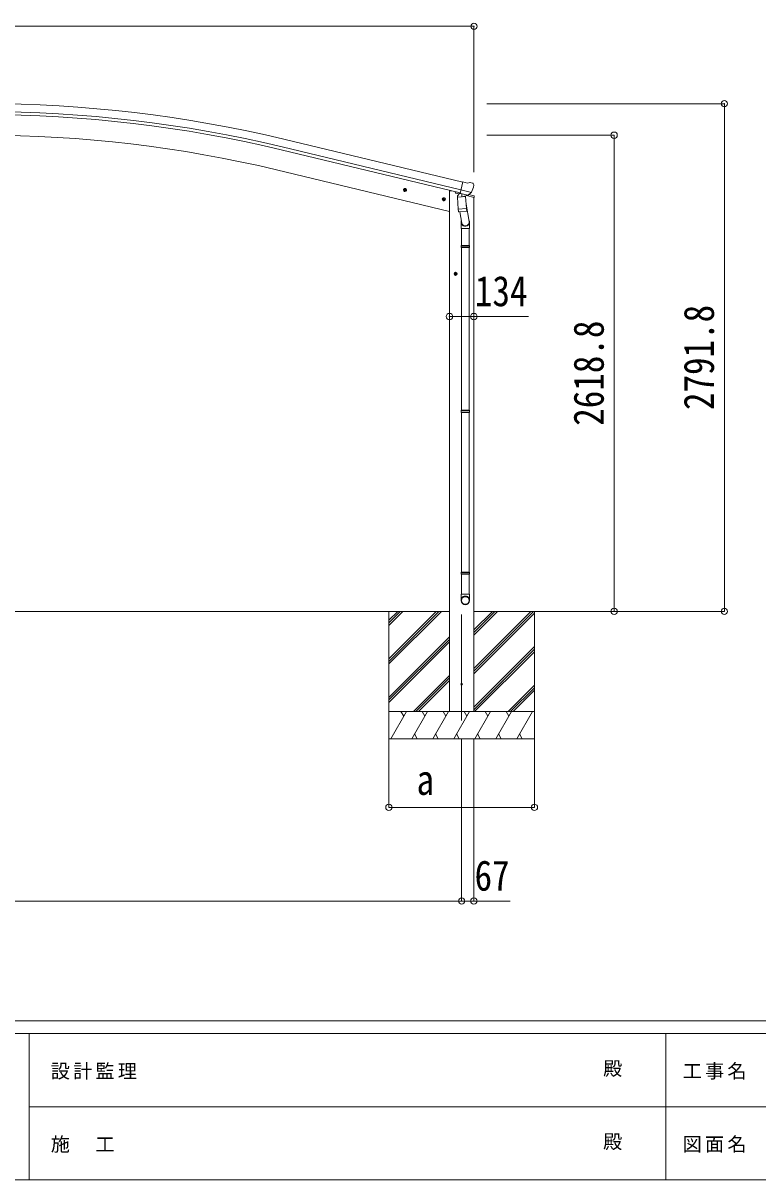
# Model space of a CAD drawing. Units: millimetres at full size. Extents: x -9783 to 9892, y -6828 to 6752.
# Drawn here: x -4003 to 36, y -6828 to -467 of the extents above; entities that cross this region are included whole.
import ezdxf
from ezdxf.enums import TextEntityAlignment as Align

# ---------------------------------------------------------------- set-up
doc = ezdxf.new("R2010")
doc.units = ezdxf.units.MM
doc.header["$LTSCALE"] = 35
doc.header["$PDMODE"] = 32
doc.header["$PDSIZE"] = 35
for name, color, linetype, lineweight in [('0-0_0', 7, 'Continuous', 9), ('0-1_本体', 4, 'Continuous', 9), ('0-2_部品', 7, 'Continuous', 9), ('0-8_PARTS2', 2, 'Continuous', 9), ('0-A_寸法', 6, 'Continuous', 9), ('F-0_240', 7, 'Continuous', 9)]:
    doc.layers.add(name, color=color, linetype=linetype, lineweight=lineweight)
doc.styles.add('ＭＳ ゴシック', font='')
doc.styles.get('ＭＳ ゴシック').set_extended_font_data('MS Gothic')

msp = doc.modelspace()

# ---------------------------------------------------------------- linework, layer by layer
at = {"layer": '0-0_0'}
for p, q in [((-6782.32, -3701.83), (-1659.5, -3701.83)), ((-1992.5, -3701.83), (-1992.5, -4401.83)), ((-1992.5, -3962.56), (-1731.77, -3701.83)), ((-1992.5, -3976.7), (-1717.62, -3701.83)), ((-1992.5, -3990.84), (-1703.48, -3701.83)), ((-1992.5, -3778.71), (-1915.61, -3701.83)), ((-1992.5, -3764.57), (-1929.76, -3701.83)), ((-1992.5, -3750.43), (-1943.89, -3701.83)), ((-1525.5, -3701.83), (-1104.33, -3701.83)), ((-1525.5, -4016.06), (-1211.27, -3701.83)), ((-1525.5, -4030.2), (-1197.12, -3701.83)), ((-1525.5, -3832.21), (-1395.11, -3701.83)), ((-1525.5, -3818.07), (-1409.26, -3701.83)), ((-1525.5, -3803.93), (-1423.4, -3701.83)), ((-1525.5, -4044.34), (-1192.5, -3711.34)), ((-1192.5, -3701.83), (-1192.5, -4401.83)), ((-1992.5, -4174.69), (-1659.5, -3841.69)), ((-1992.5, -4188.83), (-1659.5, -3855.83)), ((-1992.5, -4202.97), (-1659.5, -3869.98)), ((-1525.5, -4228.19), (-1192.5, -3895.19)), ((-1525.5, -4242.33), (-1192.5, -3909.33)), ((-1520.85, -4251.83), (-1192.5, -3923.48)), ((-1857.51, -4251.83), (-1659.5, -4053.82)), ((-1843.36, -4251.83), (-1659.5, -4067.96)), ((-1829.22, -4251.83), (-1659.5, -4082.11)), ((-1337.01, -4251.83), (-1192.5, -4107.32)), ((-1322.86, -4251.83), (-1192.5, -4121.46)), ((-1308.72, -4251.83), (-1192.5, -4135.61)), ((-1192.5, -4251.83), (-1992.5, -4251.83)), ((-1982.21, -4401.83), (-1895.6, -4251.83)), ((-1910.61, -4277.81), (-1925.61, -4251.83)), ((-1866.74, -4401.83), (-1780.13, -4251.83)), ((-1795.14, -4277.81), (-1810.14, -4251.83)), ((-1751.27, -4401.83), (-1664.66, -4251.83)), ((-1679.67, -4277.81), (-1694.67, -4251.83)), ((-1659.5, -4251.83), (-1525.5, -4251.83)), ((-1635.8, -4401.83), (-1549.19, -4251.83)), ((-1564.2, -4277.81), (-1579.2, -4251.83)), ((-1520.33, -4401.83), (-1433.72, -4251.83)), ((-1448.72, -4277.81), (-1463.73, -4251.83)), ((-1404.86, -4401.83), (-1318.25, -4251.83)), ((-1348.25, -4251.83), (-1333.25, -4277.81)), ((-1289.39, -4401.83), (-1202.78, -4251.83)), ((-1851.74, -4375.85), (-1836.74, -4401.83)), ((-1736.27, -4375.85), (-1721.27, -4401.83)), ((-1620.8, -4375.85), (-1605.8, -4401.83)), ((-1505.33, -4375.85), (-1490.33, -4401.83)), ((-1389.86, -4375.85), (-1374.86, -4401.83)), ((-1274.39, -4375.85), (-1259.39, -4401.83)), ((-1992.5, -4401.83), (-1192.5, -4401.83))]:
    msp.add_line(p, q, dxfattribs=at)
at = {"layer": '0-1_本体'}
for p, q in [((-2569.55, -1105.45), (-1586.3, -1341.51)), ((-2583.55, -1163.8), (-1600.31, -1399.85)), ((-2579.62, -1147.43), (-1596.38, -1383.49)), ((-1659.1, -1501.95), (-2609.93, -1273.67)), ((-1659.1, -1388.83), (-1659.1, -4251.83)), ((-1659.1, -1388.83), (-1646.22, -1388.83)), ((-1525.1, -1425.11), (-1525.1, -4251.83))]:
    msp.add_line(p, q, dxfattribs=at)
for radius in [7073, 7029.83, 7013, 6900]:
    msp.add_arc((-4220.71, -7983.03), radius, 76.5, 103.5, dxfattribs=at)
at = {"layer": '0-2_部品'}
for p, q in [((-1913.58, -1381.73), (-1894.13, -1386.4)), ((-1905.98, -1376.87), (-1911.15, -1382.31)), ((-1906.19, -1393.79), (-1901.52, -1374.34)), ((-1898.69, -1378.62), (-1905.98, -1376.87)), ((-1901.72, -1391.26), (-1896.55, -1385.82)), ((-1896.55, -1385.82), (-1898.69, -1378.62)), ((-1627.18, -1393.4), (-1627.18, -1396.66)), ((-1538.71, -1397.79), (-1596.21, -1383.98)), ((-1559.71, -1346.17), (-1585.64, -1339.94)), ((-1559.71, -1346.17), (-1546.45, -1343.47)), ((-1555.56, -1412.7), (-1539.18, -1398.21)), ((-1531.97, -1346.66), (-1545.15, -1343.49)), ((-1528.87, -1348.91), (-1525.02, -1355.2)), ((-1524.65, -1357.48), (-1524.93, -1358.63)), ((-1699.65, -1433.09), (-1680.21, -1437.76)), ((-1692.06, -1428.23), (-1697.23, -1433.67)), ((-1692.26, -1445.15), (-1687.6, -1425.7)), ((-1684.76, -1429.98), (-1692.06, -1428.23)), ((-1687.8, -1442.62), (-1682.63, -1437.18)), ((-1682.63, -1437.18), (-1684.76, -1429.98)), ((-1605.12, -1405.9), (-1623.35, -1401.52)), ((-1615.78, -1423.34), (-1570.09, -1420.15)), ((-1611.11, -1490.18), (-1615.78, -1423.34)), ((-1601.37, -1401.58), (-1614.68, -1416.89)), ((-1614.68, -1416.89), (-1614.24, -1423.24)), ((-1600.42, -1401.51), (-1601.37, -1401.58)), ((-1597.34, -1403.98), (-1598.87, -1403.61)), ((-1560.63, -1412.79), (-1597.34, -1403.98)), ((-1591.39, -1405.81), (-1590.37, -1420.41)), ((-1563.18, -1414.8), (-1588.99, -1421.24)), ((-1571.87, -1416.97), (-1571.64, -1420.26)), ((-1570.09, -1420.15), (-1565.42, -1486.99)), ((-1567.15, -1462.22), (-1551.24, -1558.39)), ((-1558.27, -1413.27), (-1565.79, -1411.46)), ((-1522.63, -1425.7), (-1565.56, -1415.4)), ((-1562.47, -1413.02), (-1562.42, -1413.76)), ((-1559.11, -1413.16), (-1560.63, -1412.79)), ((-1551.86, -1409.43), (-1524.93, -1415.89)), ((-1522.63, -1418.81), (-1522.63, -1425.7)), ((-1611.11, -1490.18), (-1565.42, -1486.99)), ((-1611.1, -1490.18), (-1610.21, -1502.88)), ((-1566.4, -1501.59), (-1608.1, -1504.51)), ((-1602.67, -1504.13), (-1591.94, -1567.71)), ((-1564.56, -1499.45), (-1565.43, -1486.99)), ((-1564.96, -1500.81), (-1564.96, -1500.81)), ((-1595.09, -1560.9), (-1595.09, -1595.55)), ((-1549.09, -1595.55), (-1549.09, -1561.2)), ((-1595.09, -1595.55), (-1549.09, -1595.55)), ((-1593.09, -1595.55), (-1593.09, -1689.55)), ((-1551.09, -1595.55), (-1551.09, -1689.55)), ((-1595.09, -1691.55), (-1594.09, -1689.55)), ((-1595.09, -1691.55), (-1549.09, -1691.55)), ((-1595.09, -1691.55), (-1595.09, -1699.55)), ((-1595.09, -1699.55), (-1549.09, -1699.55)), ((-1595.09, -1699.55), (-1594.09, -1701.55)), ((-1594.09, -1689.55), (-1550.09, -1689.55)), ((-1594.09, -1701.55), (-1550.09, -1701.55)), ((-1593.09, -1701.55), (-1593.09, -2595.89)), ((-1551.09, -1701.55), (-1551.09, -2595.89)), ((-1549.09, -1691.55), (-1550.09, -1689.55)), ((-1629.05, -1838.92), (-1632.8, -1845.42)), ((-1621.54, -1838.92), (-1629.05, -1838.92)), ((-1625.3, -1855.42), (-1625.3, -1835.42)), ((-1617.79, -1845.42), (-1621.54, -1838.92)), ((-1635.3, -1845.42), (-1615.3, -1845.42)), ((-1621.54, -1851.92), (-1617.79, -1845.42)), ((-1595.09, -2597.89), (-1594.09, -2595.89)), ((-1595.09, -2597.89), (-1549.09, -2597.89)), ((-1595.09, -2597.89), (-1595.09, -2605.89)), ((-1595.09, -2605.89), (-1549.09, -2605.89)), ((-1595.09, -2605.89), (-1594.09, -2607.89)), ((-1594.09, -2595.89), (-1550.09, -2595.89)), ((-1594.09, -2607.89), (-1550.09, -2607.89)), ((-1593.09, -2607.89), (-1593.09, -3485.93)), ((-1551.09, -2607.89), (-1551.09, -3485.93)), ((-1549.09, -2597.89), (-1550.09, -2595.89)), ((-1595.09, -3487.93), (-1594.09, -3485.93)), ((-1595.09, -3487.93), (-1549.09, -3487.93)), ((-1595.09, -3487.93), (-1595.09, -3495.93)), ((-1595.09, -3495.93), (-1549.09, -3495.93)), ((-1595.09, -3495.93), (-1594.09, -3497.93)), ((-1594.09, -3485.93), (-1550.09, -3485.93)), ((-1594.09, -3497.93), (-1550.09, -3497.93)), ((-1593.09, -3497.93), (-1593.09, -3607.93)), ((-1551.09, -3497.93), (-1551.09, -3607.93)), ((-1549.09, -3487.93), (-1550.09, -3485.93)), ((-1595.09, -3642.07), (-1595.09, -3607.93)), ((-1595.09, -3607.93), (-1549.09, -3607.93)), ((-1549.09, -3642.07), (-1549.09, -3607.93))]:
    msp.add_line(p, q, dxfattribs=at)
for points in [[(-1911.15, -1382.31), (-1909.02, -1389.51), (-1901.72, -1391.26)], [(-1591.07, -1405.39), (-1600.79, -1403.06), (-1585.64, -1339.94)], [(-1538.44, -1397.21), (-1539.02, -1398.06), (-1539.18, -1398.21)], [(-1697.23, -1433.67), (-1695.1, -1440.87), (-1687.8, -1442.62)], [(-1591.07, -1405.39), (-1590.83, -1405.54), (-1566.07, -1411.49), (-1565.79, -1411.46)], [(-1549.09, -1691.55), (-1549.09, -1699.55), (-1550.09, -1701.55)], [(-1632.8, -1845.42), (-1629.05, -1851.92), (-1621.54, -1851.92)], [(-1549.09, -2597.89), (-1549.09, -2605.89), (-1550.09, -2607.89)], [(-1549.09, -3487.93), (-1549.09, -3495.93), (-1550.09, -3497.93)]]:
    msp.add_lwpolyline(points, dxfattribs=at)
for centre, radius in [((-1903.85, -1384.07), 8.5), ((-1903.85, -1384.07), 7.7), ((-1903.85, -1384.07), 6.5), ((-1689.93, -1435.42), 8.5), ((-1689.93, -1435.42), 7.7), ((-1689.93, -1435.42), 6.5), ((-1625.3, -1845.42), 8.5), ((-1625.3, -1845.42), 7.7), ((-1625.3, -1845.42), 6.5)]:
    msp.add_circle(centre, radius, dxfattribs=at)
at = {"layer": '0-2_部品', "color": 4}
msp.add_circle((-1592.1, -4101.83), 5, dxfattribs=at)
at = {"layer": '0-2_部品'}
for centre, radius, start, end in [((-1622.18, -1396.66), 5, 180, 256.5), ((-1545.85, -1346.41), 3, 76.5, 101.5), ((-1721.73, -1311.38), 202.4, 334.90875, 346.5), ((-1533.14, -1351.52), 5, 31.5, 76.5), ((-1598.75, -1403.13), 0.5, 221.23754, 256.5), ((-1591.99, -1405.89), 0.604, 7.79405, 79.40158), ((-1589.34, -1420.27), 1.03, 188.03431, 289.96103), ((-1563.42, -1413.83), 1, 284, 4), ((-1561.97, -1412.99), 0.5, 76.5, 184), ((-1558.99, -1412.67), 0.5, 256.5, 291.76246), ((-1525.63, -1418.81), 3, 0, 76.5), ((-1608.24, -1502.51), 2, 190.53157, 274), ((-1566.54, -1499.59), 2, 274, 322.59038), ((-1566.5, -1499.62), 1.95, 322.52234, 4.95983), ((-1579.09, -1561.2), 30, 0, 2.54858)]:
    msp.add_arc(centre, radius, start, end, dxfattribs=at)
for centre, major_axis, ratio, start_param, end_param in [((-1527.57, -1356.77), (1.57, -2.57), 0.99628, 0.7835347, 1.5707963), ((-1557.57, -1410.34), (0.73, -2.92), 0.997631, 5.8041905, 5.8929484), ((-1557.6, -1410.22), (-2.63, 3.16), 0.650902, 2.1145521, 2.1873627), ((-1557.55, -1410.44), (0.73, -2.92), 0.997631, 5.965759, 6.7621801), ((-1572.09, -1560.9), (-23, 0), 0.996195, 6.0000678, 10.0103449), ((-1572.09, -1560.9), (-21, 0), 0.996195, 0.3319459, 3.3482706), ((-1572.09, -3640.33), (23, 0), 0.996195, 6.2831853, 9.424778), ((-1572.09, -3642.07), (23, 0), 0.996195, 6.2831853, 9.424778), ((-1572.09, -3642.07), (0, -23.43), 0.981806, 4.712389, 7.8539816)]:
    msp.add_ellipse(centre, major_axis=major_axis, ratio=ratio, start_param=start_param, end_param=end_param, dxfattribs=at)
msp.add_ellipse((-1572.09, -3642.07), major_axis=(-21, 0), ratio=0.996195, dxfattribs=at)
at = {"layer": '0-8_PARTS2', "color": 6}
msp.add_line((-6916.62, -484.3), (-1524.6, -484.3), dxfattribs=at)
at = {"layer": '0-8_PARTS2'}
msp.add_line((-1592.1, -4302.77), (-1592.1, -3718.82), dxfattribs=at)
at = {"layer": '0-A_寸法'}
for p, q in [((-1524.6, -484.3), (-1524.6, -1286.64)), ((-148.02, -910.03), (-1454.45, -910.03)), ((-148.02, -3701.83), (-148.02, -910.03)), ((-754, -1083.03), (-1454.45, -1083.03)), ((-754, -3701.83), (-754, -1083.03)), ((-1659.1, -2080.58), (-1525.1, -2080.58)), ((-1525.1, -2080.58), (-1225.1, -2080.58)), ((-754, -3701.83), (-1148.24, -3701.83)), ((-148.02, -3701.83), (-754, -3701.83)), ((-1992.1, -4779.73), (-1992.1, -4405.32)), ((-1592.1, -5294.72), (-1592.1, -4405.32)), ((-1525.1, -5294.72), (-1525.1, -4405.32)), ((-1192.1, -4779.73), (-1192.1, -4405.32)), ((-1192.1, -4779.73), (-1992.1, -4779.73)), ((-6849.12, -5294.72), (-1592.1, -5294.72)), ((-1592.1, -5294.72), (-1525.1, -5294.72)), ((-1525.1, -5294.72), (-1325.1, -5294.72))]:
    msp.add_line(p, q, dxfattribs=at)
for p in [(-1524.6, -484.3), (-148.02, -910.03), (-754, -1083.03), (-1659.1, -2080.58), (-1525.1, -2080.58), (-754, -3701.83), (-148.02, -3701.83), (-1992.1, -4779.73), (-1192.1, -4779.73), (-1592.1, -5294.72), (-1525.1, -5294.72)]:
    msp.add_point(p, dxfattribs=at)
at = {"layer": 'F-0_240', "color": 5}
for p, q in [((-9783.03, -5953.1), (9396.97, -5953.1)), ((-9783.03, -6023.1), (6285.75, -6023.1)), ((-3969.25, -6023.1), (-3969.25, -6828.1)), ((-469.25, -6023.1), (-469.25, -6828.1)), ((-3969.25, -6425.6), (3205.75, -6425.6)), ((-9783.03, -6828.1), (9396.97, -6828.1))]:
    msp.add_line(p, q, dxfattribs=at)

# ---------------------------------------------------------------- texts
at = {"layer": '0-A_寸法', "color": 7, "style": 'ＭＳ ゴシック', "width": 0.85}
for s, p in [('134', (-1519.47, -2073.58)), ('a', (-1840.22, -4760.73)), ('67', (-1521.35, -5287.72))]:
    msp.add_text(s, height=166.8, dxfattribs=at).set_placement(p, align=Align.BOTTOM_LEFT)
for s, p in [('2791.8', (-155.02, -2594.68)), ('2618.8', (-761, -2681.18))]:
    msp.add_text(s, height=166.8, rotation=90, dxfattribs=at).set_placement(p, align=Align.BOTTOM_LEFT)
at = {"layer": 'F-0_240', "style": 'ＭＳ ゴシック'}
for p in [(-814.24, -6276.85), (-814.24, -6679.35)]:
    msp.add_text('殿', height=76.98, dxfattribs=at).set_placement(p, align=Align.BOTTOM_LEFT)
at = {"layer": 'F-0_240', "char_height": 76.98, "attachment_point": 7, "style": 'ＭＳ ゴシック'}
for s, insert in [('\\T1.17;設計監理', (-3851.04, -6276.85)), ('\\T1.17;工事名', (-376.96, -6276.85)), ('\\T1.17;施\u3000工', (-3851.04, -6679.35)), ('\\T1.17;図面名', (-376.96, -6679.35))]:
    msp.add_mtext(s, dxfattribs=dict(at, insert=insert))

doc.saveas('drawing.dxf')
